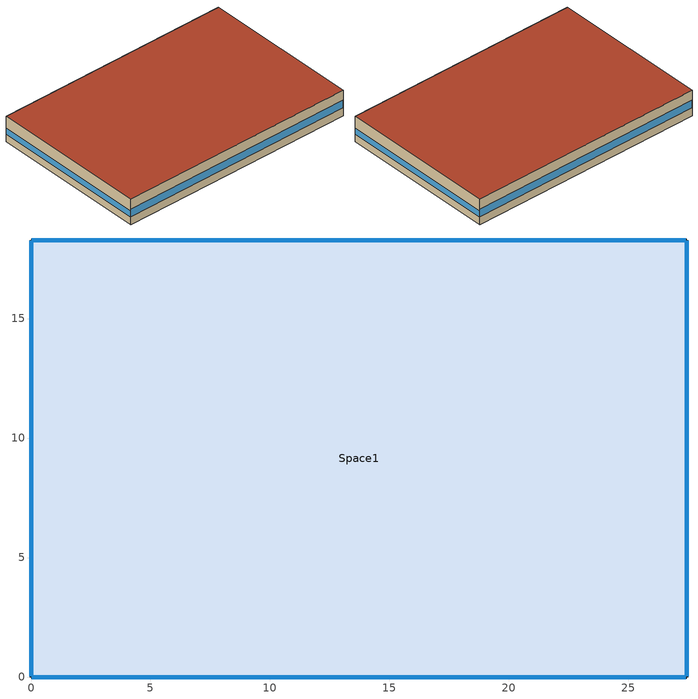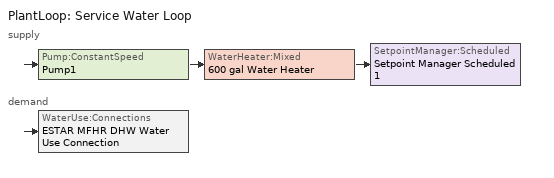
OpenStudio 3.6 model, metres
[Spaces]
Space1
 floor ground: 0,0 0,18.29 27.43,18.29 27.43,0 z0
 wall outside: 0,0 27.43,0 27.43,18.29 0,18.29 0,0 z0:3.05
 window: 0.03,0 27.41,0 / 27.41,18.29 0.03,18.29 z0.91:1.83; 0,18.26 0,0.03 / 27.43,0.03 27.43,18.26 z0.91:1.68
 roof outside: 27.43,0 27.43,18.29 0,18.29 0,0 z3.05
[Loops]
PlantLoop 'Service Water Loop'
 supply: Pump:ConstantSpeed 'Pump1' > WaterHeater:Mixed '600 gal Water Heater' > SetpointManager:Scheduled 'Setpoint Manager Scheduled 1'
 demand: WaterUse:Connections 'ESTAR MFHR DHW Water Use Connection'
[Site]
Columbia Regional Airport: Latitude {deg}=38.82; Longitude {deg}=-92.22; Time Zone {hr}=-6; Elevation {m}=272
[ClimateZones]
Climate Zone Institution Name 1=ASHRAE; Climate Zone Document Name 1=ANSI/ASHRAE Standard 169; Climate Zone Document Year 1=2006; Climate Zone Value 1=4A; Climate Zone Institution Name 2=CEC; Climate Zone Document Name 2=California Climate Zone Descriptions; Climate Zone Document Year 2=1995
[Building]
Building 1: North Axis {deg}=-0
[SizingPeriod:DesignDay] Barometric Pressure {Pa}=98100; Rain Indicator=No; Snow Indicator=No; Day of Month=21; Daylight Saving Time Indicator=No; Dry-Bulb Temperature Range Modifier Type=DefaultMultipliers
Name | Maximum Dry-Bulb Temperature {C} | Daily Dry-Bulb Temperature Range {deltaC} | Wind Speed {m/s} | Wind Direction {deg} | Month | Day Type | Humidity Condition Type | Wetbulb or DewPoint at Maximum Dry-Bulb {C} | Enthalpy at Maximum Dry-Bulb {J/kg} | Solar Model Indicator | ASHRAE Clear Sky Optical Depth for Beam Irradiance | ASHRAE Clear Sky Optical Depth for Diffuse Irradiance | Sky Clearness
Columbia Regional Airport Ann Clg .4% Condns Enth=>MDB | 31.9 | 11 | 4.4 | 220 | 7 | SummerDesignDay | Enthalpy | 23 | 82700 | ASHRAETau | 0.448 | 2.098
Columbia Regional Airport Ann Clg .4% Condns DP=>MDB | 29.6 | 11 | 4.4 | 220 | 7 | SummerDesignDay | Dewpoint | 24.6 |  | ASHRAETau | 0.448 | 2.098
Columbia Regional Airport Ann Clg .4% Condns WB=>MDB | 31.9 | 11 | 4.4 | 220 | 7 | SummerDesignDay | Wetbulb | 26.2 |  | ASHRAETau | 0.448 | 2.098
Columbia Regional Airport Ann Clg .4% Condns DB=>MWB | 34.8 | 11 | 4.4 | 220 | 7 | SummerDesignDay | Wetbulb | 24.5 |  | ASHRAETau | 0.448 | 2.098
Columbia Regional Airport Ann Htg Wind 99.6% Condns WS=>MCDB | 2 | 0 | 12.5 | 280 | 1 | WinterDesignDay | Wetbulb | 2 |  | ASHRAEClearSky |  |  | 0
Columbia Regional Airport Ann Hum_n 99.6% Condns DP=>MCDB | -15.9 | 0 | 4.4 | 280 | 1 | WinterDesignDay | Dewpoint | -22 |  | ASHRAEClearSky |  |  | 0
Columbia Regional Airport Ann Htg 99.6% Condns DB | -17 | 0 | 4.4 | 280 | 1 | WinterDesignDay | Wetbulb | -17 |  | ASHRAEClearSky |  |  | 0
[DefaultConstructionSet]
Const Office: Default Exterior Surface Constructions=Default Surface Constructions 10; Default Interior Surface Constructions=Default Surface Constructions 11; Default Ground Contact Surface Constructions=Default Surface Constructions 12; Default Exterior SubSurface Constructions=Default Sub Surface Constructions 7; Default Interior SubSurface Constructions=Default Sub Surface Constructions 8; Interior Partition Construction=Interior Partition
[DefaultSurfaceConstructions]
Name | Floor Construction | Wall Construction | Roof Ceiling Construction
Default Surface Constructions 10 | ExtSlabCarpet 4in | ExtWall Mass | ExtRoof
Default Surface Constructions 11 | Interior Floor | Interior Wall | Interior Ceiling
Default Surface Constructions 12 | ExtSlabCarpet 4in | ExtSlabCarpet 4in | ExtSlabCarpet 4in
[DefaultSubSurfaceConstructions]
Name | Fixed Window Construction | Operable Window Construction | Door Construction | Tubular Daylight Dome Construction | Tubular Daylight Diffuser Construction
Default Sub Surface Constructions 7 | ExtWindow | ExtWindow | Exterior Door | Interior Window | Interior Window
Default Sub Surface Constructions 8 | Interior Window | Interior Window | Interior Door
[Construction]
Interior Partition; Interior Door: G05 25mm wood
ExtSlabCarpet 4in: MAT-CC05 4 HW CONCRETE, CP02 CARPET PAD
ExtWall Mass: 1IN Stucco, 8IN Concrete HW, Wall Insulation [37], 1/2IN Gypsum
ExtRoof: Roof Membrane, Roof Insulation [21], Metal Decking
Interior Floor: F16 Acoustic tile, F05 Ceiling air space resistance, M11 100mm lightweight concrete
Interior Wall: G01a 19mm gypsum board, F04 Wall air space resistance, G01a 19mm gypsum board
Interior Ceiling: M11 100mm lightweight concrete, F05 Ceiling air space resistance, F16 Acoustic tile
ExtWindow: Theoretical Glass [207]
Exterior Door: F08 Metal surface, I01 25mm insulation board
Interior Window: Clear 3mm
[Material] Thermal Absorptance=0.9
Name | Roughness | Thickness {m} | Conductivity {W/m-K} | Density {kg/m3} | Specific Heat {J/kg-K} | Solar Absorptance | Visible Absorptance
G05 25mm wood | MediumSmooth | 0.0254 | 0.15 | 608 | 1630 | 0.5 | 0.5
MAT-CC05 4 HW CONCRETE | Rough | 0.1016 | 1.311 | 2240 | 836.8 | 0.85 | 0.85
1IN Stucco | Smooth | 0.0253 | 0.6918 | 1858 | 837 | 0.92 | 0.92
8IN Concrete HW | MediumRough | 0.2033 | 1.7296 | 2243 | 837 | 0.65 | 0.65
Wall Insulation [37] | MediumRough | 0.0681 | 0.0432 | 91 | 837 | 0.5 | 0.5
1/2IN Gypsum | Smooth | 0.0127 | 0.16 | 784.9 | 830 | 0.4 | 0.4
Roof Membrane | VeryRough | 0.0095 | 0.16 | 1121.29 | 1460 | 0.7 | 0.7
Roof Insulation [21] | MediumRough | 0.2105 | 0.049 | 265 | 836.8 | 0.7 | 0.7
Metal Decking | MediumSmooth | 0.0015 | 45.006 | 7680 | 418.4 | 0.6 | 0.6
F16 Acoustic tile | MediumSmooth | 0.0191 | 0.06 | 368 | 590 | 0.3 | 0.3
M11 100mm lightweight concrete | MediumRough | 0.1016 | 0.53 | 1280 | 840 | 0.5 | 0.5
G01a 19mm gypsum board | MediumSmooth | 0.019 | 0.16 | 800 | 1090 | 0.4 | 0.4
F08 Metal surface | Smooth | 0.0008 | 45.28 | 7824 | 500 | 0.7 | 0.7
I01 25mm insulation board | MediumRough | 0.0254 | 0.03 | 43 | 1210 | 0.6 | 0.6
[Material:NoMass]
CP02 CARPET PAD: Roughness=Smooth; Thermal Resistance {m2-K/W}=0.1; Thermal Absorptance=0.9; Solar Absorptance=0.8; Visible Absorptance=0.8
[Material:AirGap]
Name | Thermal Resistance {m2-K/W}
F05 Ceiling air space resistance | 0.18
F04 Wall air space resistance | 0.15
[WindowMaterial:Glazing] Optical Data Type=SpectralAverage; Thickness {m}=0.003; Back Side Solar Reflectance at Normal Incidence=0; Back Side Visible Reflectance at Normal Incidence=0; Infrared Transmittance at Normal Incidence=0; Dirt Correction Factor for Solar and Visible Transmittance=1; Solar Diffusing=No
Name | Solar Transmittance at Normal Incidence | Front Side Solar Reflectance at Normal Incidence | Visible Transmittance at Normal Incidence | Front Side Visible Reflectance at Normal Incidence | Front Side Infrared Hemispherical Emissivity | Back Side Infrared Hemispherical Emissivity | Conductivity {W/m-K}
Theoretical Glass [207] | 0.3311 | 0.6189 | 0.44 | 0.51 | 0.9 | 0.9 | 0.0133
Clear 3mm | 0.837 | 0.075 | 0.898 | 0.081 | 0.84 | 0.84 | 0.9
[Space]
Space1: Space Type=Office1; Default Construction Set=Const Office; Default Schedule Set=Office Sch Set; Building Story=Story1; Thermal Zone=ThermalZone1
[ThermalZone]
ThermalZone1: Multiplier=1; Thermostat=Thermostat Setpoint Dual Setpoint 1; Use Ideal Air Loads=Yes
[Sizing:Zone]
ThermalZone1: Zone Cooling Design Supply Air Temperature Input Method=SupplyAirTemperature; Zone Cooling Design Supply Air Temperature {C}=14; Zone Cooling Design Supply Air Temperature Difference {deltaC}=11.11; Zone Heating Design Supply Air Temperature Input Method=SupplyAirTemperature; Zone Heating Design Supply Air Temperature {C}=40; Zone Heating Design Supply Air Temperature Difference {deltaC}=11.11; Zone Cooling Design Supply Air Humidity Ratio {kg-H2O/kg-air}=0.0085; Zone Heating Design Supply Air Humidity Ratio {kg-H2O/kg-air}=0.008; Cooling Design Air Flow Method=DesignDay; Heating Design Air Flow Method=DesignDay; Account for Dedicated Outdoor Air System=No; Dedicated Outdoor Air System Control Strategy=NeutralSupplyAir; Dedicated Outdoor Air Low Setpoint Temperature for Design {C}=autosize; Dedicated Outdoor Air High Setpoint Temperature for Design {C}=autosize; Zone Load Sizing Method=Sensible Load Only No Latent Load; Zone Latent Cooling Design Supply Air Humidity Ratio Input Method=HumidityRatioDifference; Zone Cooling Design Supply Air Humidity Ratio Difference {kgWater/kgDryAir}=0.005; Zone Latent Heating Design Supply Air Humidity Ratio Input Method=HumidityRatioDifference; Zone Humidification Design Supply Air Humidity Ratio Difference {kgWater/kgDryAir}=0.005
[BuildingStory]
Story1: Nominal Z Coordinate {m}=0; Nominal Floor to Floor Height {m}=3.048; Nominal Floor to Ceiling Height {m}=3.048
[SpaceType]
Office1: Default Construction Set=Const Office; Default Schedule Set=Office Sch Set; Design Specification Outdoor Air Object=Office Ventilation; Standards Building Type=Office; Standards Space Type=BreakRoom
[DefaultScheduleSet]
Office Sch Set: Number of People Schedule=Office Misc Occ; People Activity Level Schedule=Office Activity; Lighting Schedule=Office Bldg Light; Electric Equipment Schedule=Office Bldg Equip; Infiltration Schedule=Office Infil Quarter On
[DesignSpecification:OutdoorAir]
Office Ventilation: Outdoor Air Method=Sum; Outdoor Air Flow per Person {m3/s-person}=0.00707921
[People]
Office People: People Definition=People Definition; Space or SpaceType=Office1; Multiplier=1
[People:Definition]
People Definition: Number of People Calculation Method=People/Area; People per Space Floor Area {person/m2}=0.538196; Fraction Radiant=0.3
[Lights]
Office Lights: Lights Definition=Lights Definition; Space or SpaceType=Office1
[Lights:Definition]
Lights Definition: Design Level Calculation Method=Watts/Area; Watts per Space Floor Area {W/m2}=11.625
[ElectricEquipment]
Office Elec Equip: Electric Equipment Definition=Electric Equipment Definition; Space or SpaceType=Office1
[ElectricEquipment:Definition]
Electric Equipment Definition: Design Level Calculation Method=Watts/Area; Watts per Space Floor Area {W/m2}=48.007
[SpaceInfiltration:DesignFlowRate]
Office Infiltration: Space or SpaceType=Office1; Design Flow Rate Calculation Method=Flow/ExteriorArea; Flow per Exterior Surface Area {m3/s-m2}=0.000226568
[ThermostatSetpoint:DualSetpoint]
Thermostat Setpoint Dual Setpoint 1: Heating Setpoint Temperature Schedule=Small Office HtgSetp; Cooling Setpoint Temperature Schedule=Small Office ClgSetp
[PlantLoop]
Service Water Loop: Glycol Concentration=0; Maximum Loop Temperature {C}=60; Minimum Loop Temperature {C}=10; Plant Loop Volume {m3}=Autocalculate; Load Distribution Scheme=Optimal
[Sizing:Plant]
Service Water Loop: Loop Type=Heating; Design Loop Exit Temperature {C}=60; Loop Design Temperature Difference {deltaC}=5; Sizing Option=NonCoincident; Zone Timesteps in Averaging Window=1; Coincident Sizing Factor Mode=None
[SetpointManager:Scheduled]
Setpoint Manager Scheduled 1: Control Variable=Temperature; Schedule=SHW_Temperature_140F
[Pump:ConstantSpeed]
Pump1: Rated Flow Rate {m3/s}=autosize; Rated Pump Head {Pa}=29891; Rated Power Consumption {W}=autosize; Motor Efficiency=0.9; Fraction of Motor Inefficiencies to Fluid Stream=0; Pump Control Type=Intermittent; Design Power Sizing Method=PowerPerFlowPerPressure; Design Electric Power per Unit Flow Rate {W/(m3/s)}=348701.1; Design Shaft Power per Unit Flow Rate per Unit Head {W-s/m3-Pa}=1.28205
[WaterHeater:Mixed]
600 gal Water Heater: Tank Volume {m3}=Autosize; Setpoint Temperature Schedule=SHW_Temperature_140F; Deadband Temperature Difference {deltaC}=5; Maximum Temperature Limit {C}=82.22222; Heater Control Type=Cycle; Heater Maximum Capacity {W}=Autosize; Heater Fuel Type=NaturalGas; Heater Thermal Efficiency=0.801543; Off Cycle Parasitic Fuel Consumption Rate {W}=0; Off Cycle Parasitic Fuel Type=NaturalGas; Off Cycle Parasitic Heat Fraction to Tank=0.8; On Cycle Parasitic Fuel Consumption Rate {W}=0; On Cycle Parasitic Fuel Type=NaturalGas; Ambient Temperature Indicator=ThermalZone; Ambient Temperature Thermal Zone=ThermalZone1; Off Cycle Loss Coefficient to Ambient Temperature {W/K}=6; On Cycle Loss Coefficient to Ambient Temperature {W/K}=6; Use Side Effectiveness=1; Source Side Effectiveness=1; Use Side Design Flow Rate {m3/s}=autosize; Source Side Design Flow Rate {m3/s}=autosize; Indirect Water Heating Recovery Time {hr}=1.5; Source Side Flow Control Mode=IndirectHeatPrimarySetpoint
[WaterHeater:Sizing]
600 gal Water Heater: Design Mode=PeakDraw; Time Storage Can Meet Peak Draw {hr}=0.538503; Time for Tank Recovery {hr}=1.5; Nominal Tank Volume for Autosizing Plant Connections {m3}=1
[WaterUse:Equipment:Definition]
Water Equipment Definition: Peak Flow Rate {m3/s}=0.000525124; Target Temperature Schedule=SHW_Temperature_140F; Sensible Fraction Schedule=Fraction Sensible - 0.2; Latent Fraction Schedule=Fraction Sensible - 0.05
[WaterUse:Equipment]
Water Use Equipment: Water Use Equipment Definition=Water Equipment Definition; Space=Space1; Flow Rate Fraction Schedule=DHW Schedule
[WaterUse:Connections]
ESTAR MFHR DHW Water Use Connection: Drain Water Heat Exchanger Type=None; Drain Water Heat Exchanger Destination=Plant; Water Use Equipment Name 1=Water Use Equipment
[Schedule:Ruleset]
Name | Default Day Schedule | Summer Design Day Schedule | Winter Design Day Schedule
Office Misc Occ | Office Bldg Occ Default Schedule 1 | Office Bldg Occ Summer Design Day 1 | Office Bldg Occ Winter Design Day 1
Office Activity | Office Activity Default Schedule | Office Activity Summer Design Day | Office Activity Winter Design Day
Office Bldg Light | Office Bldg Light Default Schedule | Office Bldg Light Summer Design Day | Office Bldg Light Winter Design Day
Office Bldg Equip | Office Bldg Equip Default Schedule | Office Bldg Equip Summer Design Day | Office Bldg Equip Winter Design Day
Office Infil Quarter On | Office Infil Quarter On Default Schedule | Office Infil Quarter On Summer Design Day | Office Infil Quarter On Winter Design Day
Small Office ClgSetp | Small Office ClgSetp Default Schedule | Small Office ClgSetp Summer Design Day | Small Office ClgSetp Winter Design Day
Small Office HtgSetp | Small Office HtgSetp Default Schedule | Small Office HtgSetp Summer Design Day | Small Office HtgSetp Winter Design Day
SHW_Temperature_140F | SHW_Temperature_140F_Default | SHW_Temperature_140F_Summer_Design_Day | SHW_Temperature_140F_Winter_Design_Day
DHW Schedule | ESTAR MFHR DHW Schedule Day
Fraction Sensible - 0.2 | Fraction Sensible DefaultDay - 0.2
Fraction Sensible - 0.05 | Fraction Latent DefaultDay - 0.05
[Schedule:Day]
Office Bldg Occ Default Schedule 1: 6, 0, 0, 7, 0, 0.1, 8, 0, 0.2, 20, 0, 0.4, 22, 0, 0.1, 24, 0, 0.05
Office Bldg Occ Summer Design Day 1: 6, 0, 0, 22, 0, 1, 24, 0, 0.05
Office Bldg Occ Winter Design Day 1; Office Bldg Occ Rule 1 Day Schedule 1; Office Bldg Light Winter Design Day; Office Bldg Equip Winter Design Day: 24, 0, 0
Office Bldg Occ Rule 2 Day Schedule 1: 6, 0, 0, 8, 0, 0.1, 14, 0, 0.25, 17, 0, 0.1, 24, 0, 0
Office Activity Default Schedule; Office Activity Summer Design Day; Office Activity Winter Design Day: 24, 0, 132
Office Bldg Light Default Schedule: 5, 0, 0.05, 7, 0, 0.1, 8, 0, 0.3, 17, 0, 0.9, 18, 0, 0.7, 20, 0, 0.5, 22, 0, 0.3, 23, 0, 0.1, 24, 0, 0.05
Office Bldg Light Summer Design Day; Office Bldg Equip Summer Design Day; Office Infil Quarter On Rule 1 Day Schedule: 24, 0, 1
Office Bldg Light Rule 1 Day Schedule; Fraction Latent DefaultDay - 0.05: 24, 0, 0.05
Office Bldg Light Rule 2 Day Schedule: 6, 0, 0.05, 8, 0, 0.1, 14, 0, 0.5, 17, 0, 0.15, 24, 0, 0.05
Office Bldg Equip Default Schedule: 8, 0, 0.4, 12, 0, 0.9, 13, 0, 0.8, 17, 0, 0.9, 18, 0, 0.8, 20, 0, 0.6, 22, 0, 0.5, 24, 0, 0.4
Office Bldg Equip Rule 1 Day Schedule: 24, 0, 0.3
Office Bldg Equip Rule 2 Day Schedule: 6, 0, 0.3, 8, 0, 0.4, 14, 0, 0.5, 17, 0, 0.35, 24, 0, 0.3
Office Infil Quarter On Default Schedule; Office Infil Quarter On Summer Design Day: 6, 0, 1, 22, 0, 0.25, 24, 0, 1
Office Infil Quarter On Winter Design Day; Office Infil Quarter On Rule 2 Day Schedule: 6, 0, 1, 18, 0, 0.25, 24, 0, 1
Small Office ClgSetp Default Schedule; Small Office ClgSetp Summer Design Day: 6, 0, 26.7, 22, 0, 24, 24, 0, 26.7
Small Office ClgSetp Winter Design Day; Small Office ClgSetp Rule 1 Day Schedule: 24, 0, 26.7
Small Office ClgSetp Rule 2 Day Schedule: 6, 0, 26.7, 18, 0, 24, 24, 0, 26.7
Small Office HtgSetp Default Schedule: 6, 0, 15.6, 22, 0, 20.5556, 24, 0, 15.6
Small Office HtgSetp Summer Design Day; Small Office HtgSetp Rule 1 Day Schedule: 24, 0, 15.6
Small Office HtgSetp Winter Design Day: 24, 0, 21
Small Office HtgSetp Rule 2 Day Schedule: 6, 0, 15.6, 18, 0, 21, 24, 0, 15.6
SHW_Temperature_140F_Default; SHW_Temperature_140F_Summer_Design_Day; SHW_Temperature_140F_Winter_Design_Day: 24, 0, 60
ESTAR MFHR DHW Schedule Day: 6, 0, 0.05, 7, 0, 0.3, 8, 0, 0.5, 9, 0, 0.4, 11, 0, 0.3, 12, 0, 0.35, 13, 0, 0.4, 15, 0, 0.35, 17, 0, 0.3, 19, 0, 0.5, 20, 0, 0.4, 21, 0, 0.35, 22, 0, 0.45, 23, 0, 0.3, 24, 0, 0.05
Fraction Sensible DefaultDay - 0.2: 24, 0, 0.2
[Schedule:Rule] Apply Monday=No; Apply Tuesday=No; Apply Wednesday=No; Apply Thursday=No; Apply Friday=No; Date Specification Type=DateRange; Start Month=1; Start Day=1; End Month=12; End Day=31
Name | Schedule Ruleset | Rule Order | Day Schedule | Apply Sunday | Apply Saturday
Office Misc Occ Rule 1 | Office Misc Occ | 0 | Office Bldg Occ Rule 1 Day Schedule 1 | Yes | No
Office Misc Occ Rule 2 | Office Misc Occ | 1 | Office Bldg Occ Rule 2 Day Schedule 1 | No | Yes
Office Bldg Light Rule 1 | Office Bldg Light | 0 | Office Bldg Light Rule 1 Day Schedule | Yes | No
Office Bldg Light Rule 2 | Office Bldg Light | 1 | Office Bldg Light Rule 2 Day Schedule | No | Yes
Office Bldg Equip Rule 1 | Office Bldg Equip | 0 | Office Bldg Equip Rule 1 Day Schedule | Yes | No
Office Bldg Equip Rule 2 | Office Bldg Equip | 1 | Office Bldg Equip Rule 2 Day Schedule | No | Yes
Office Infil Quarter On Rule 1 | Office Infil Quarter On | 0 | Office Infil Quarter On Rule 1 Day Schedule | Yes | No
Office Infil Quarter On Rule 2 | Office Infil Quarter On | 1 | Office Infil Quarter On Rule 2 Day Schedule | No | Yes
Small Office ClgSetp Rule 1 | Small Office ClgSetp | 0 | Small Office ClgSetp Rule 1 Day Schedule | Yes | No
Small Office ClgSetp Rule 2 | Small Office ClgSetp | 1 | Small Office ClgSetp Rule 2 Day Schedule | No | Yes
Small Office HtgSetp Rule 1 | Small Office HtgSetp | 0 | Small Office HtgSetp Rule 1 Day Schedule | Yes | No
Small Office HtgSetp Rule 2 | Small Office HtgSetp | 1 | Small Office HtgSetp Rule 2 Day Schedule | No | Yes
